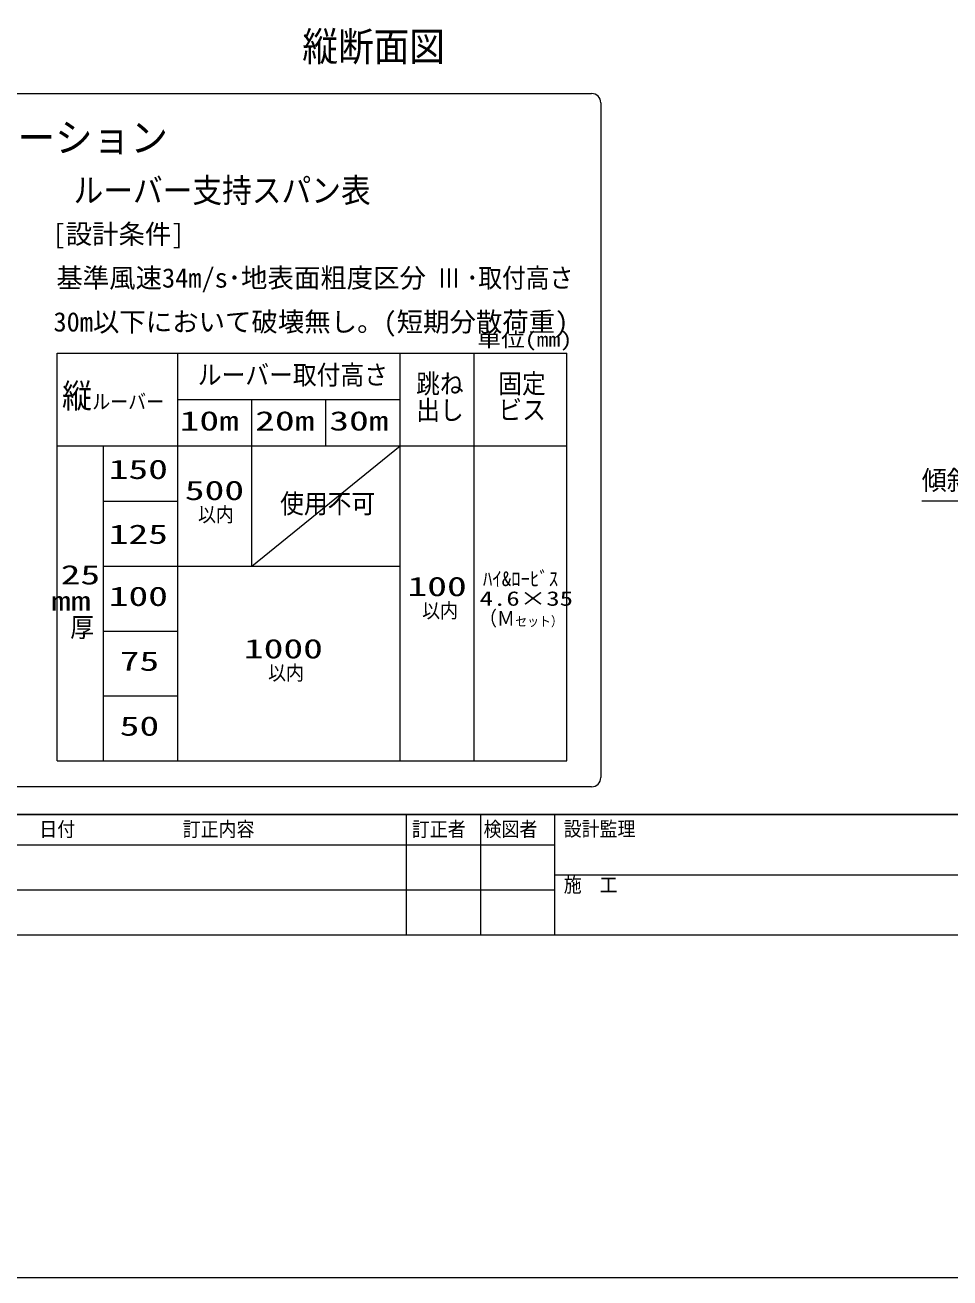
# Model space of a CAD drawing. Units: millimetres, scale not verified. Extents: x -1200 to 1200, y -500 to 500.
# Drawn here: x 161.5 to 261.3, y -500 to -364.8 of the extents above; entities that cross this region are included whole.
import ezdxf
from ezdxf.enums import TextEntityAlignment as Align

# ---------------------------------------------------------------- set-up
doc = ezdxf.new("R2010")
doc.units = ezdxf.units.MM
doc.header["$LTSCALE"] = 1.1
doc.layers.add('0-0_一般', color=7, linetype='Continuous', lineweight=9)
doc.layers.add('0-B_文字', color=7, linetype='Continuous', lineweight=9)
doc.styles.add('ＭＳ ゴシック', font='')
doc.styles.get('ＭＳ ゴシック').set_extended_font_data('MS Gothic')

msp = doc.modelspace()

# ---------------------------------------------------------------- linework, layer by layer
at = {"layer": '0-0_一般'}
for p, q in [((102.607, -372.2), (222.607, -372.2)), ((223.607, -373.2), (223.607, -446)), ((177.944, -444.2), (177.944, -400.2)), ((201.944, -444.2), (201.944, -400.2)), ((209.944, -444.2), (209.944, -400.2)), ((219.944, -444.2), (219.944, -400.2)), ((177.944, -405.2), (201.944, -405.2)), ((185.944, -423.2), (185.944, -405.2)), ((193.944, -410.2), (193.944, -405.2)), ((164.944, -410.2), (219.944, -410.2)), ((169.944, -444.2), (169.944, -410.2)), ((185.944, -423.2), (201.944, -410.2)), ((169.944, -416.2), (177.944, -416.2)), ((169.944, -423.2), (201.944, -423.2)), ((169.944, -430.2), (177.944, -430.2)), ((169.944, -437.2), (177.944, -437.2)), ((164.944, -444.2), (219.944, -444.2)), ((222.607, -447), (102.607, -447)), ((202.607, -450), (202.607, -463)), ((210.607, -450), (210.607, -463)), ((218.607, -450), (218.607, -463)), ((98.607, -453.25), (218.607, -453.25)), ((218.607, -456.5), (288.607, -456.5)), ((98.607, -458.125), (218.607, -458.125)), ((1200, -500), (-1200, -500))]:
    msp.add_line(p, q, dxfattribs=at)
at = {"layer": '0-0_一般', "color": 4}
msp.add_line((1200, -500), (-600, -500), dxfattribs=at)
at = {"layer": '0-0_一般'}
for points in [[(98.607, -190), (498.607, -190), (498.607, -450), (98.607, -450)], [(98.607, -450), (498.607, -450), (498.607, -463), (98.607, -463)]]:
    msp.add_lwpolyline(points, close=True, dxfattribs=at)
msp.add_lwpolyline([(164.944, -444.2), (164.944, -400.2), (219.944, -400.2)], dxfattribs=at)
for centre, start, end in [((222.607, -373.2), 0, 90), ((222.607, -446), 270, 0)]:
    msp.add_arc(centre, 1, start, end, dxfattribs=at)
at = {"layer": '0-B_文字'}
msp.add_line((298.015, -416.188), (258.246, -416.188), dxfattribs=at)

# ---------------------------------------------------------------- texts
at = {"layer": '0-0_一般', "style": 'ＭＳ ゴシック'}
for s, height, width, p in [('縦断面図', 3.134, 0.9, (191.395, -369.637)), ('ルーバー25 ゼロライン バリエーション', 3.134, 0.95, (103.814, -379.453)), ('ルーバー支持スパン表', 2.612, 0.9, (166.705, -384.737)), ('Ⅲ', 2.089, 0.9, (205.94, -393.769)), ('･取付高さ', 2.089, 0.9, (209.099, -393.769)), ('単位(mm)', 1.567, 1.2, (210.269, -399.99)), ('ルーバー取付高さ', 2.089, 0.9, (180.113, -404.224)), ('跳ね', 2.089, 0.9, (203.674, -405.183)), ('固定', 2.089, 0.9, (212.532, -405.174)), ('縦', 2.612, 0.9, (165.468, -406.909)), ('ルーバー', 1.576, 0.9, (168.726, -406.708)), ('出し', 2.089, 0.9, (203.684, -408.029)), ('ビス', 2.089, 0.9, (212.546, -408.007)), ('10m', 2.089, 1.5, (178.149, -409.189)), ('20m', 2.089, 1.5, (186.305, -409.189)), ('30m', 2.089, 1.5, (194.305, -409.189)), ('150', 2.089, 1.5, (170.495, -414.418)), ('500', 2.089, 1.5, (178.712, -416.691)), ('使用不可', 2.089, 0.9, (188.997, -418.118)), ('以内', 1.576, 0.9, (180.132, -418.881)), ('125', 2.089, 1.5, (170.495, -421.418)), ('25', 2.089, 1.5, (165.311, -425.796)), ('100', 2.089, 1.5, (202.745, -427.06)), ('ﾊｲ&ﾛｰﾋﾞｽ', 1.567, 0.95, (210.889, -425.815)), ('100', 2.089, 1.5, (170.495, -428.118)), ('mm', 2.089, 1.5, (164.276, -428.629)), ('以内', 1.576, 0.9, (204.319, -429.25)), ('4.6×35', 1.567, 1.35, (210.533, -427.94)), ('（Ｍ', 1.576, 0.9, (210.469, -430.087)), ('セット）', 1.045, 0.9, (214.378, -429.986)), ('厚', 2.089, 0.9, (166.343, -431.463)), ('1000', 2.089, 1.5, (185.089, -433.774)), ('75', 2.089, 1.5, (171.684, -435.118)), ('以内', 1.576, 0.9, (187.697, -435.964)), ('50', 2.089, 1.5, (171.684, -442.118)), ('日付\u3000\u3000\u3000\u3000\u3000\u3000訂正内容', 1.576, 0.9, (163.008, -452.839)), ('訂正者\u3000検図者', 1.576, 0.9, (203.217, -452.84)), ('設計監理', 1.576, 0.9, (219.607, -452.802)), ('施\u3000工', 1.576, 0.9, (219.607, -458.846))]:
    msp.add_text(s, height=height, dxfattribs=dict(at, width=width)).set_placement(p, align=Align.BOTTOM_LEFT)
for s, p in [('[設計条件]', (164.428, -389.032)), ('基準風速34m/s･地表面粗度区分', (164.842, -393.769)), ('30m以下において破壊無し。(短期分散荷重)', (164.531, -398.505))]:
    msp.add_text(s, height=2.09, dxfattribs=at).set_placement(p, align=Align.BOTTOM_LEFT)
at = {"layer": '0-B_文字', "style": 'ＭＳ ゴシック', "width": 0.95}
msp.add_text('傾斜ピース(ポリカーボネート)', height=2.09, dxfattribs=at).set_placement((258.246, -415.588), align=Align.BOTTOM_LEFT)

doc.saveas('drawing.dxf')
